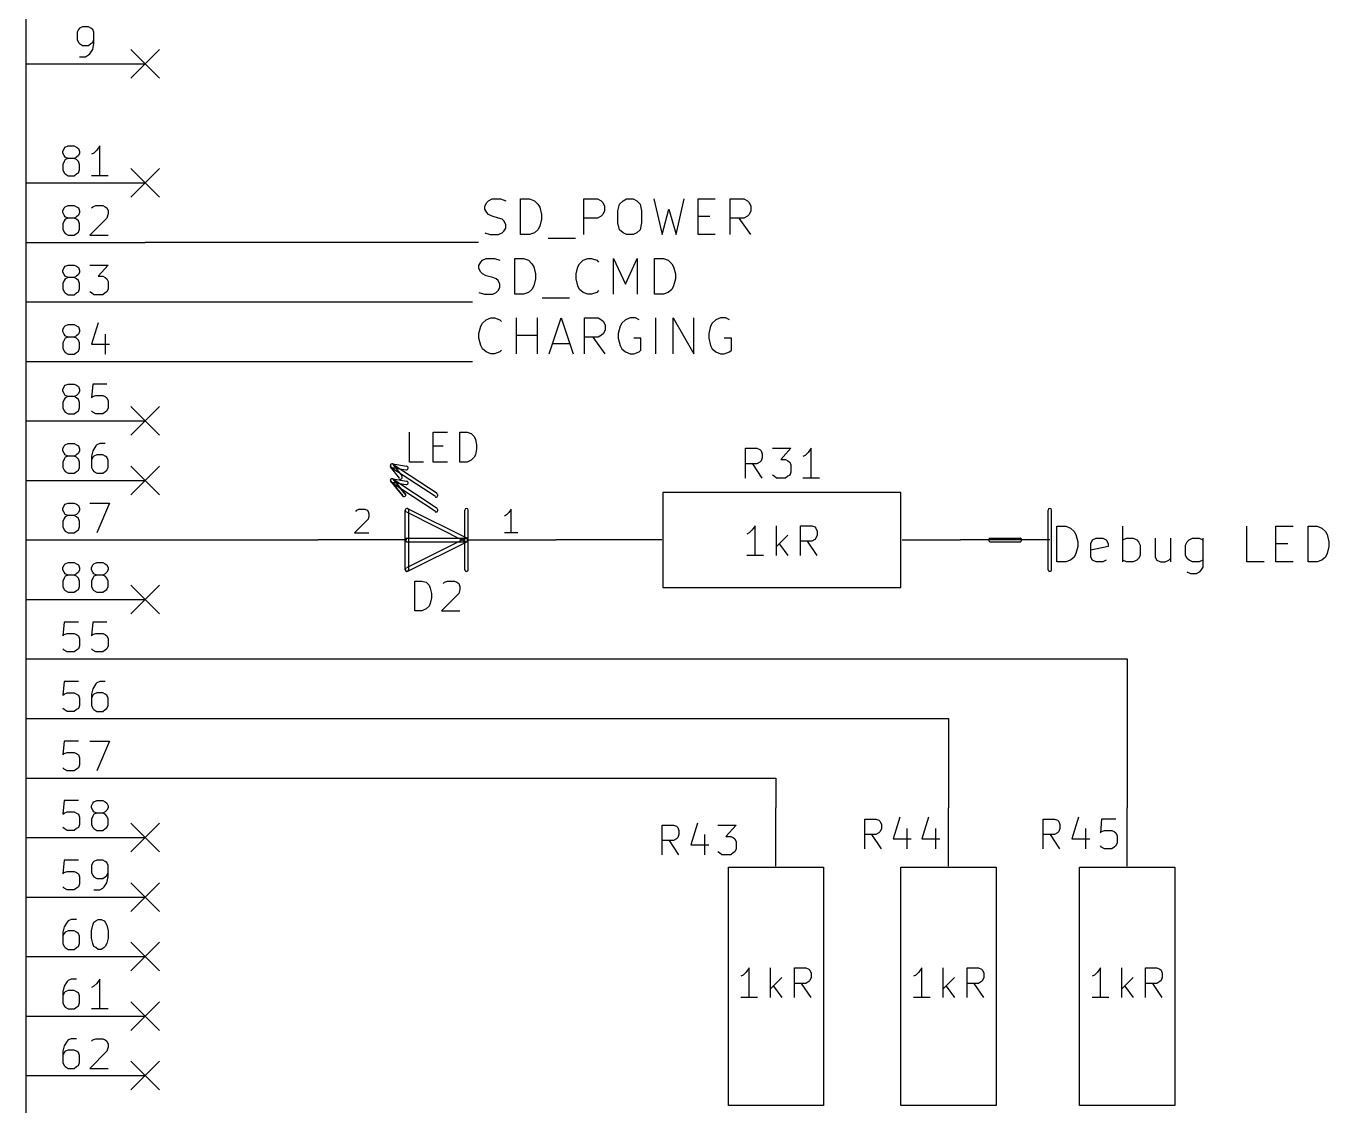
# Model space of a CAD drawing. Extents: x 12 to 829, y -582 to -12.
# Drawn here: x 359.4 to 415, y -163.9 to -117.8 of the extents above; entities that cross this region are included whole.
import ezdxf

# ---------------------------------------------------------------- set-up
doc = ezdxf.new("R2010")
doc.units = 0
doc.header["$MEASUREMENT"] = 0
doc.layers.add('BLACK', color=7, linetype='CONTINUOUS')

msp = doc.modelspace()

# ---------------------------------------------------------------- linework, layer by layer
at = {"layer": 'Black'}
for p, q in [((359.41, -176.53), (359.41, -35.56)), ((361.696, -117.856), (361.645, -117.907)), ((361.823, -117.805), (361.696, -117.856)), ((362.077, -117.805), (361.823, -117.805)), ((362.179, -117.856), (362.077, -117.805)), ((362.255, -117.907), (362.179, -117.856)), ((361.645, -117.907), (361.594, -118.034)), ((361.594, -118.034), (361.594, -118.339)), ((361.594, -118.339), (361.645, -118.466)), ((362.306, -118.034), (362.255, -117.907)), ((362.255, -118.466), (362.306, -118.339)), ((362.306, -118.516), (362.306, -118.034)), ((361.645, -118.466), (361.696, -118.516)), ((361.696, -118.516), (361.823, -118.593)), ((361.823, -118.593), (362.077, -118.593)), ((362.077, -118.593), (362.179, -118.516)), ((362.077, -118.999), (362.128, -118.948)), ((362.128, -118.948), (362.255, -118.77)), ((362.179, -118.516), (362.255, -118.466)), ((362.255, -118.77), (362.306, -118.516)), ((363.88, -118.77), (365.1, -119.99)), ((365.1, -118.77), (363.88, -119.99)), ((359.41, -119.38), (364.49, -119.38)), ((361.696, -119.075), (361.95, -119.075)), ((361.95, -119.075), (362.077, -118.999)), ((360.985, -123.114), (361.036, -122.987)), ((360.985, -123.19), (360.985, -123.114)), ((361.036, -123.292), (360.985, -123.19)), ((361.036, -122.987), (361.086, -122.936)), ((361.086, -123.368), (361.036, -123.292)), ((361.086, -122.936), (361.213, -122.885)), ((361.213, -123.419), (361.086, -123.368)), ((361.213, -123.419), (361.086, -123.469)), ((361.213, -122.885), (361.467, -122.885)), ((361.467, -123.419), (361.213, -123.419)), ((361.467, -122.885), (361.569, -122.936)), ((361.569, -123.368), (361.467, -123.419)), ((361.569, -123.469), (361.467, -123.419)), ((361.569, -122.936), (361.645, -122.987)), ((361.645, -123.292), (361.569, -123.368)), ((361.645, -122.987), (361.696, -123.114)), ((361.696, -123.19), (361.645, -123.292)), ((361.696, -123.114), (361.696, -123.19)), ((362.306, -123.19), (362.204, -123.241)), ((362.433, -123.063), (362.306, -123.19)), ((362.56, -122.885), (362.433, -123.063)), ((362.56, -124.155), (362.56, -122.885)), ((361.036, -123.546), (360.985, -123.673)), ((360.985, -123.673), (360.985, -123.901)), ((360.985, -123.901), (361.036, -124.028)), ((361.086, -123.469), (361.036, -123.546)), ((361.645, -123.546), (361.569, -123.469)), ((361.696, -123.673), (361.645, -123.546)), ((361.645, -124.028), (361.696, -123.901)), ((361.696, -123.901), (361.696, -123.673)), ((363.88, -123.85), (365.1, -125.07)), ((365.1, -123.85), (363.88, -125.07)), ((359.41, -124.46), (364.49, -124.46)), ((361.036, -124.028), (361.086, -124.079)), ((361.086, -124.079), (361.213, -124.155)), ((361.213, -124.155), (361.467, -124.155)), ((361.467, -124.155), (361.569, -124.079)), ((361.569, -124.079), (361.645, -124.028)), ((362.915, -124.155), (362.204, -124.155)), ((360.985, -125.654), (361.036, -125.527)), ((360.985, -125.73), (360.985, -125.654)), ((361.036, -125.527), (361.086, -125.476)), ((361.086, -125.476), (361.213, -125.425)), ((361.213, -125.425), (361.467, -125.425)), ((361.467, -125.425), (361.569, -125.476)), ((361.569, -125.476), (361.645, -125.527)), ((361.645, -125.527), (361.696, -125.654)), ((361.696, -125.654), (361.696, -125.73)), ((362.204, -125.527), (362.255, -125.476)), ((362.255, -125.476), (362.382, -125.425)), ((362.382, -125.425), (362.687, -125.425)), ((362.687, -125.425), (362.788, -125.476)), ((362.788, -125.476), (362.864, -125.527)), ((362.864, -125.527), (362.915, -125.654)), ((362.915, -125.654), (362.915, -125.781)), ((378.993, -125.451), (379.07, -125.298)), ((378.993, -125.578), (378.993, -125.451)), ((379.07, -125.73), (378.993, -125.578)), ((379.07, -125.298), (379.146, -125.222)), ((379.146, -125.222), (379.298, -125.146)), ((379.298, -125.146), (379.654, -125.146)), ((379.654, -125.146), (379.882, -125.222)), ((380.517, -126.67), (380.517, -125.146)), ((380.517, -125.146), (380.898, -125.146)), ((380.898, -125.146), (381.102, -125.222)), ((381.102, -125.222), (381.254, -125.374)), ((381.254, -125.374), (381.33, -125.501)), ((381.33, -125.501), (381.406, -125.806)), ((383.21, -126.67), (383.21, -125.146)), ((383.21, -125.146), (383.794, -125.146)), ((383.794, -125.146), (383.946, -125.222)), ((383.946, -125.222), (384.023, -125.298)), ((384.023, -125.298), (384.099, -125.451)), ((384.099, -125.654), (384.023, -125.806)), ((384.099, -125.451), (384.099, -125.654)), ((384.658, -125.654), (384.734, -125.374)), ((384.658, -126.162), (384.658, -125.654)), ((384.734, -125.374), (384.886, -125.222)), ((384.886, -125.222), (385.039, -125.146)), ((385.039, -125.146), (385.318, -125.146)), ((385.318, -125.146), (385.47, -125.222)), ((385.47, -125.222), (385.623, -125.374)), ((385.623, -125.374), (385.674, -125.654)), ((385.674, -125.654), (385.674, -126.162)), ((386.207, -125.146), (386.563, -126.67)), ((386.563, -126.67), (386.842, -125.578)), ((386.842, -125.578), (387.147, -126.67)), ((387.147, -126.67), (387.502, -125.146)), ((388.087, -126.67), (388.087, -125.146)), ((388.087, -125.146), (388.823, -125.146)), ((389.458, -126.67), (389.458, -125.146)), ((389.458, -125.146), (390.042, -125.146)), ((390.042, -125.146), (390.195, -125.222)), ((390.195, -125.222), (390.271, -125.298)), ((390.271, -125.298), (390.347, -125.451)), ((390.347, -125.654), (390.271, -125.806)), ((390.347, -125.451), (390.347, -125.654)), ((361.036, -125.832), (360.985, -125.73)), ((361.036, -126.086), (360.985, -126.213)), ((360.985, -126.213), (360.985, -126.441)), ((361.086, -125.908), (361.036, -125.832)), ((361.086, -126.009), (361.036, -126.086)), ((361.213, -125.959), (361.086, -125.908)), ((361.213, -125.959), (361.086, -126.009)), ((361.467, -125.959), (361.213, -125.959)), ((361.569, -125.908), (361.467, -125.959)), ((361.569, -126.009), (361.467, -125.959)), ((361.645, -125.832), (361.569, -125.908)), ((361.645, -126.086), (361.569, -126.009)), ((361.696, -125.73), (361.645, -125.832)), ((361.696, -126.213), (361.645, -126.086)), ((361.696, -126.441), (361.696, -126.213)), ((362.864, -125.959), (362.128, -126.695)), ((362.915, -125.781), (362.864, -125.959)), ((379.146, -125.806), (379.07, -125.73)), ((379.298, -125.882), (379.146, -125.806)), ((379.578, -125.959), (379.298, -125.882)), ((379.73, -126.009), (379.578, -125.959)), ((379.806, -126.086), (379.73, -126.009)), ((379.882, -126.238), (379.806, -126.086)), ((381.406, -126.009), (381.33, -126.314)), ((381.406, -125.806), (381.406, -126.009)), ((383.794, -125.959), (383.21, -125.959)), ((383.946, -125.882), (383.794, -125.959)), ((384.023, -125.806), (383.946, -125.882)), ((384.734, -126.467), (384.658, -126.162)), ((385.674, -126.162), (385.623, -126.467)), ((388.087, -125.882), (388.595, -125.882)), ((390.042, -125.959), (389.458, -125.959)), ((390.347, -126.67), (389.839, -125.959)), ((390.195, -125.882), (390.042, -125.959)), ((390.271, -125.806), (390.195, -125.882)), ((360.985, -126.441), (361.036, -126.568)), ((361.036, -126.568), (361.086, -126.619)), ((361.086, -126.619), (361.213, -126.695)), ((361.213, -126.695), (361.467, -126.695)), ((361.467, -126.695), (361.569, -126.619)), ((361.569, -126.619), (361.645, -126.568)), ((361.645, -126.568), (361.696, -126.441)), ((362.128, -126.695), (362.915, -126.695)), ((378.993, -126.594), (379.222, -126.67)), ((379.222, -126.67), (379.578, -126.67)), ((379.578, -126.67), (379.73, -126.594)), ((379.73, -126.594), (379.806, -126.517)), ((379.806, -126.517), (379.882, -126.39)), ((379.882, -126.39), (379.882, -126.238)), ((380.898, -126.67), (380.517, -126.67)), ((381.102, -126.594), (380.898, -126.67)), ((381.254, -126.467), (381.102, -126.594)), ((381.33, -126.314), (381.254, -126.467)), ((384.886, -126.594), (384.734, -126.467)), ((385.039, -126.67), (384.886, -126.594)), ((385.318, -126.67), (385.039, -126.67)), ((385.47, -126.594), (385.318, -126.67)), ((385.623, -126.467), (385.47, -126.594)), ((388.823, -126.67), (388.087, -126.67)), ((359.41, -127), (364.49, -127)), ((378.714, -127), (364.49, -127)), ((381.686, -126.822), (382.854, -126.822)), ((378.739, -127.991), (378.816, -127.838)), ((378.816, -127.838), (378.892, -127.762)), ((378.892, -127.762), (379.044, -127.686)), ((379.044, -127.686), (379.4, -127.686)), ((379.4, -127.686), (379.628, -127.762)), ((380.263, -129.21), (380.263, -127.686)), ((380.263, -127.686), (380.644, -127.686)), ((380.644, -127.686), (380.848, -127.762)), ((380.848, -127.762), (381, -127.914)), ((383.032, -127.914), (383.184, -127.762)), ((383.184, -127.762), (383.388, -127.686)), ((383.388, -127.686), (383.54, -127.686)), ((383.54, -127.686), (383.769, -127.762)), ((383.769, -127.762), (383.845, -127.838)), ((384.48, -129.21), (384.48, -127.686)), ((384.48, -127.686), (384.988, -128.778)), ((384.988, -128.778), (385.496, -127.686)), ((385.496, -127.686), (385.496, -129.21)), ((386.232, -129.21), (386.232, -127.686)), ((386.232, -127.686), (386.613, -127.686)), ((386.613, -127.686), (386.817, -127.762)), ((386.817, -127.762), (386.969, -127.914)), ((360.985, -128.194), (361.036, -128.067)), ((360.985, -128.27), (360.985, -128.194)), ((361.036, -128.372), (360.985, -128.27)), ((361.036, -128.067), (361.086, -128.016)), ((361.086, -128.448), (361.036, -128.372)), ((361.086, -128.016), (361.213, -127.965)), ((361.213, -127.965), (361.467, -127.965)), ((361.467, -127.965), (361.569, -128.016)), ((361.569, -128.016), (361.645, -128.067)), ((361.645, -128.372), (361.569, -128.448)), ((361.645, -128.067), (361.696, -128.194)), ((361.696, -128.27), (361.645, -128.372)), ((361.696, -128.194), (361.696, -128.27)), ((362.128, -127.965), (362.915, -127.965)), ((362.915, -127.965), (362.483, -128.448)), ((378.739, -128.118), (378.739, -127.991)), ((378.816, -128.27), (378.739, -128.118)), ((378.892, -128.346), (378.816, -128.27)), ((379.044, -128.422), (378.892, -128.346)), ((379.324, -128.499), (379.044, -128.422)), ((381, -127.914), (381.076, -128.041)), ((381.076, -128.041), (381.152, -128.346)), ((381.152, -128.346), (381.152, -128.549)), ((382.88, -128.346), (382.956, -128.041)), ((382.88, -128.549), (382.88, -128.346)), ((382.956, -128.041), (383.032, -127.914)), ((386.969, -127.914), (387.045, -128.041)), ((387.045, -128.041), (387.121, -128.346)), ((387.121, -128.346), (387.121, -128.549)), ((361.036, -128.626), (360.985, -128.753)), ((360.985, -128.753), (360.985, -128.981)), ((360.985, -128.981), (361.036, -129.108)), ((361.086, -128.549), (361.036, -128.626)), ((361.213, -128.499), (361.086, -128.448)), ((361.213, -128.499), (361.086, -128.549)), ((361.467, -128.499), (361.213, -128.499)), ((361.569, -128.448), (361.467, -128.499)), ((361.569, -128.549), (361.467, -128.499)), ((361.645, -128.626), (361.569, -128.549)), ((361.696, -128.753), (361.645, -128.626)), ((361.645, -129.108), (361.696, -128.981)), ((361.696, -128.981), (361.696, -128.753)), ((362.483, -128.448), (362.687, -128.448)), ((362.687, -128.448), (362.788, -128.499)), ((362.788, -128.499), (362.864, -128.549)), ((362.864, -128.549), (362.915, -128.676)), ((362.915, -128.981), (362.864, -129.108)), ((362.915, -128.676), (362.915, -128.981)), ((379.476, -128.549), (379.324, -128.499)), ((379.552, -128.626), (379.476, -128.549)), ((379.628, -128.778), (379.552, -128.626)), ((379.552, -129.057), (379.628, -128.93)), ((379.628, -128.93), (379.628, -128.778)), ((381.076, -128.854), (381, -129.007)), ((381.152, -128.549), (381.076, -128.854)), ((382.956, -128.854), (382.88, -128.549)), ((383.032, -129.007), (382.956, -128.854)), ((387.045, -128.854), (386.969, -129.007)), ((387.121, -128.549), (387.045, -128.854)), ((359.41, -129.54), (364.49, -129.54)), ((361.036, -129.108), (361.086, -129.159)), ((361.086, -129.159), (361.213, -129.235)), ((361.213, -129.235), (361.467, -129.235)), ((361.467, -129.235), (361.569, -129.159)), ((361.569, -129.159), (361.645, -129.108)), ((362.204, -129.159), (362.128, -129.108)), ((362.306, -129.235), (362.204, -129.159)), ((362.687, -129.235), (362.306, -129.235)), ((362.788, -129.159), (362.687, -129.235)), ((362.864, -129.108), (362.788, -129.159)), ((364.49, -129.54), (378.46, -129.54)), ((378.739, -129.134), (378.968, -129.21)), ((378.968, -129.21), (379.324, -129.21)), ((379.324, -129.21), (379.476, -129.134)), ((379.476, -129.134), (379.552, -129.057)), ((380.644, -129.21), (380.263, -129.21)), ((380.848, -129.134), (380.644, -129.21)), ((381, -129.007), (380.848, -129.134)), ((381.432, -129.362), (382.6, -129.362)), ((383.184, -129.134), (383.032, -129.007)), ((383.388, -129.21), (383.184, -129.134)), ((383.54, -129.21), (383.388, -129.21)), ((383.769, -129.134), (383.54, -129.21)), ((383.845, -129.057), (383.769, -129.134)), ((386.613, -129.21), (386.232, -129.21)), ((386.817, -129.134), (386.613, -129.21)), ((386.969, -129.007), (386.817, -129.134)), ((360.985, -130.734), (361.036, -130.607)), ((361.036, -130.607), (361.086, -130.556)), ((361.086, -130.556), (361.213, -130.505)), ((361.213, -130.505), (361.467, -130.505)), ((361.467, -130.505), (361.569, -130.556)), ((361.569, -130.556), (361.645, -130.607)), ((361.645, -130.607), (361.696, -130.734)), ((362.483, -130.429), (362.204, -131.343)), ((378.739, -130.886), (378.816, -130.581)), ((378.816, -130.581), (378.892, -130.454)), ((378.892, -130.454), (379.044, -130.302)), ((379.044, -130.302), (379.247, -130.226)), ((379.247, -130.226), (379.4, -130.226)), ((379.4, -130.226), (379.628, -130.302)), ((379.628, -130.302), (379.705, -130.378)), ((380.34, -131.75), (380.34, -130.226)), ((381.229, -131.75), (381.229, -130.226)), ((381.737, -131.75), (382.245, -130.226)), ((382.245, -130.226), (382.753, -131.75)), ((383.235, -131.75), (383.235, -130.226)), ((383.235, -130.226), (383.819, -130.226)), ((383.819, -130.226), (383.972, -130.302)), ((383.972, -130.302), (384.048, -130.378)), ((384.048, -130.378), (384.124, -130.531)), ((384.124, -130.531), (384.124, -130.734)), ((384.759, -130.581), (384.683, -130.886)), ((384.835, -130.454), (384.759, -130.581)), ((384.988, -130.302), (384.835, -130.454)), ((385.191, -130.226), (384.988, -130.302)), ((385.42, -130.226), (385.191, -130.226)), ((385.572, -130.302), (385.42, -130.226)), ((386.283, -131.75), (386.283, -130.226)), ((387.02, -131.75), (387.02, -130.226)), ((387.02, -130.226), (387.909, -131.75)), ((387.909, -131.75), (387.909, -130.226)), ((388.62, -130.581), (388.544, -130.886)), ((388.696, -130.454), (388.62, -130.581)), ((388.849, -130.302), (388.696, -130.454)), ((389.052, -130.226), (388.849, -130.302)), ((389.28, -130.226), (389.052, -130.226)), ((389.433, -130.302), (389.28, -130.226)), ((360.985, -130.81), (360.985, -130.734)), ((361.036, -130.912), (360.985, -130.81)), ((361.036, -131.166), (360.985, -131.293)), ((361.086, -130.988), (361.036, -130.912)), ((361.086, -131.089), (361.036, -131.166)), ((361.213, -131.039), (361.086, -130.988)), ((361.213, -131.039), (361.086, -131.089)), ((361.467, -131.039), (361.213, -131.039)), ((361.569, -130.988), (361.467, -131.039)), ((361.569, -131.089), (361.467, -131.039)), ((361.645, -130.912), (361.569, -130.988)), ((361.645, -131.166), (361.569, -131.089)), ((361.696, -130.81), (361.645, -130.912)), ((361.696, -131.293), (361.645, -131.166)), ((361.696, -130.734), (361.696, -130.81)), ((362.788, -130.912), (362.788, -131.775)), ((378.739, -131.089), (378.739, -130.886)), ((378.816, -131.394), (378.739, -131.089)), ((380.34, -130.962), (381.229, -130.962)), ((383.819, -131.039), (383.235, -131.039)), ((384.124, -131.75), (383.616, -131.039)), ((383.972, -130.962), (383.819, -131.039)), ((384.048, -130.886), (383.972, -130.962)), ((384.124, -130.734), (384.048, -130.886)), ((384.683, -130.886), (384.683, -131.089)), ((384.683, -131.089), (384.759, -131.394)), ((385.648, -131.089), (385.343, -131.089)), ((385.648, -131.597), (385.648, -131.089)), ((388.544, -130.886), (388.544, -131.089)), ((388.544, -131.089), (388.62, -131.394)), ((389.509, -131.089), (389.204, -131.089)), ((389.509, -131.597), (389.509, -131.089)), ((360.985, -131.293), (360.985, -131.521)), ((360.985, -131.521), (361.036, -131.648)), ((361.036, -131.648), (361.086, -131.699)), ((361.086, -131.699), (361.213, -131.775)), ((361.467, -131.775), (361.569, -131.699)), ((361.569, -131.699), (361.645, -131.648)), ((361.645, -131.648), (361.696, -131.521)), ((361.696, -131.521), (361.696, -131.293)), ((362.204, -131.343), (362.966, -131.343)), ((378.892, -131.547), (378.816, -131.394)), ((379.044, -131.674), (378.892, -131.547)), ((379.247, -131.75), (379.044, -131.674)), ((379.4, -131.75), (379.247, -131.75)), ((379.628, -131.674), (379.4, -131.75)), ((379.705, -131.597), (379.628, -131.674)), ((381.864, -131.318), (382.6, -131.318)), ((384.759, -131.394), (384.835, -131.547)), ((384.835, -131.547), (384.988, -131.674)), ((384.988, -131.674), (385.191, -131.75)), ((385.191, -131.75), (385.343, -131.75)), ((385.343, -131.75), (385.572, -131.674)), ((385.572, -131.674), (385.648, -131.597)), ((388.62, -131.394), (388.696, -131.547)), ((388.696, -131.547), (388.849, -131.674)), ((388.849, -131.674), (389.052, -131.75)), ((389.052, -131.75), (389.204, -131.75)), ((389.204, -131.75), (389.433, -131.674)), ((389.433, -131.674), (389.509, -131.597)), ((359.41, -132.08), (364.49, -132.08)), ((361.213, -131.775), (361.467, -131.775)), ((364.49, -132.08), (378.46, -132.08)), ((360.985, -133.274), (361.036, -133.147)), ((360.985, -133.35), (360.985, -133.274)), ((361.036, -133.452), (360.985, -133.35)), ((361.036, -133.147), (361.086, -133.096)), ((361.086, -133.096), (361.213, -133.045)), ((361.213, -133.045), (361.467, -133.045)), ((361.467, -133.045), (361.569, -133.096)), ((361.569, -133.096), (361.645, -133.147)), ((361.645, -133.147), (361.696, -133.274)), ((361.696, -133.35), (361.645, -133.452)), ((361.696, -133.274), (361.696, -133.35)), ((362.255, -133.045), (362.204, -133.629)), ((362.864, -133.045), (362.255, -133.045)), ((361.036, -133.706), (360.985, -133.833)), ((360.985, -133.833), (360.985, -134.061)), ((361.086, -133.528), (361.036, -133.452)), ((361.086, -133.629), (361.036, -133.706)), ((361.213, -133.579), (361.086, -133.528)), ((361.213, -133.579), (361.086, -133.629)), ((361.467, -133.579), (361.213, -133.579)), ((361.569, -133.528), (361.467, -133.579)), ((361.569, -133.629), (361.467, -133.579)), ((361.645, -133.452), (361.569, -133.528)), ((361.645, -133.706), (361.569, -133.629)), ((361.696, -133.833), (361.645, -133.706)), ((361.696, -134.061), (361.696, -133.833)), ((362.204, -133.629), (362.255, -133.579)), ((362.255, -133.579), (362.382, -133.528)), ((362.382, -133.528), (362.687, -133.528)), ((362.687, -133.528), (362.788, -133.579)), ((362.788, -133.579), (362.864, -133.629)), ((362.864, -133.629), (362.915, -133.756)), ((362.915, -133.756), (362.915, -134.061)), ((360.985, -134.061), (361.036, -134.188)), ((361.036, -134.188), (361.086, -134.239)), ((361.086, -134.239), (361.213, -134.315)), ((361.213, -134.315), (361.467, -134.315)), ((361.467, -134.315), (361.569, -134.239)), ((361.569, -134.239), (361.645, -134.188)), ((361.645, -134.188), (361.696, -134.061)), ((362.255, -134.239), (362.204, -134.188)), ((362.382, -134.315), (362.255, -134.239)), ((362.687, -134.315), (362.382, -134.315)), ((362.788, -134.239), (362.687, -134.315)), ((362.864, -134.188), (362.788, -134.239)), ((362.915, -134.061), (362.864, -134.188)), ((363.88, -134.01), (365.1, -135.23)), ((365.1, -134.01), (363.88, -135.23)), ((359.41, -134.62), (364.49, -134.62)), ((375.768, -136.373), (375.768, -135.103)), ((376.784, -136.373), (376.784, -135.103)), ((376.784, -135.103), (377.393, -135.103)), ((377.927, -136.373), (377.927, -135.103)), ((377.927, -135.103), (378.231, -135.103)), ((378.231, -135.103), (378.409, -135.153)), ((361.036, -135.687), (361.086, -135.636)), ((361.086, -135.636), (361.213, -135.585)), ((361.213, -135.585), (361.467, -135.585)), ((361.467, -135.585), (361.569, -135.636)), ((361.569, -135.636), (361.645, -135.687)), ((362.433, -135.636), (362.382, -135.687)), ((362.56, -135.585), (362.433, -135.636)), ((362.788, -135.585), (362.56, -135.585)), ((378.409, -135.153), (378.536, -135.28)), ((378.536, -135.28), (378.587, -135.407)), ((378.587, -135.407), (378.638, -135.636)), ((378.638, -135.636), (378.638, -135.814)), ((360.985, -135.814), (361.036, -135.687)), ((360.985, -135.89), (360.985, -135.814)), ((361.036, -135.992), (360.985, -135.89)), ((361.086, -136.068), (361.036, -135.992)), ((361.086, -136.169), (361.036, -136.246)), ((361.213, -136.119), (361.086, -136.068)), ((361.213, -136.119), (361.086, -136.169)), ((361.467, -136.119), (361.213, -136.119)), ((361.569, -136.068), (361.467, -136.119)), ((361.569, -136.169), (361.467, -136.119)), ((361.645, -135.992), (361.569, -136.068)), ((361.645, -136.246), (361.569, -136.169)), ((361.645, -135.687), (361.696, -135.814)), ((361.696, -135.89), (361.645, -135.992)), ((361.696, -135.814), (361.696, -135.89)), ((362.255, -135.89), (362.204, -136.119)), ((362.204, -136.119), (362.204, -136.601)), ((362.255, -136.169), (362.204, -136.296)), ((362.382, -135.687), (362.255, -135.89)), ((362.306, -136.119), (362.255, -136.169)), ((362.433, -136.068), (362.306, -136.119)), ((362.687, -136.068), (362.433, -136.068)), ((362.788, -136.119), (362.687, -136.068)), ((362.864, -136.169), (362.788, -136.119)), ((362.915, -136.296), (362.864, -136.169)), ((376.784, -135.687), (377.215, -135.687)), ((378.536, -136.169), (378.409, -136.296)), ((378.587, -136.068), (378.536, -136.169)), ((378.638, -135.814), (378.587, -136.068)), ((390.119, -137.058), (390.119, -135.788)), ((390.119, -135.788), (390.601, -135.788)), ((390.601, -135.788), (390.728, -135.839)), ((390.728, -135.839), (390.779, -135.89)), ((390.779, -135.89), (390.83, -136.017)), ((390.83, -136.195), (390.779, -136.322)), ((390.83, -136.017), (390.83, -136.195)), ((391.262, -135.788), (392.049, -135.788)), ((392.049, -135.788), (391.617, -136.271)), ((392.659, -136.093), (392.557, -136.144)), ((392.786, -135.966), (392.659, -136.093)), ((392.913, -135.788), (392.786, -135.966)), ((392.913, -137.058), (392.913, -135.788)), ((361.036, -136.246), (360.985, -136.373)), ((360.985, -136.373), (360.985, -136.601)), ((360.985, -136.601), (361.036, -136.728)), ((361.036, -136.728), (361.086, -136.779)), ((361.569, -136.779), (361.645, -136.728)), ((361.696, -136.373), (361.645, -136.246)), ((361.645, -136.728), (361.696, -136.601)), ((361.696, -136.601), (361.696, -136.373)), ((362.204, -136.601), (362.255, -136.728)), ((362.255, -136.728), (362.306, -136.779)), ((362.788, -136.779), (362.864, -136.728)), ((362.864, -136.728), (362.915, -136.601)), ((362.915, -136.601), (362.915, -136.296)), ((363.88, -136.55), (365.1, -137.77)), ((365.1, -136.55), (363.88, -137.77)), ((374.955, -136.576), (375.336, -137.058)), ((376.885, -137.846), (374.98, -136.601)), ((375.031, -136.601), (375.615, -136.703)), ((375.056, -136.449), (375.641, -136.55)), ((376.961, -137.719), (375.056, -136.474)), ((375.082, -136.5), (375.463, -136.982)), ((376.377, -136.373), (375.768, -136.373)), ((377.393, -136.373), (376.784, -136.373)), ((378.231, -136.373), (377.927, -136.373)), ((378.409, -136.296), (378.231, -136.373)), ((390.601, -136.449), (390.119, -136.449)), ((390.83, -137.058), (390.423, -136.449)), ((390.728, -136.373), (390.601, -136.449)), ((390.779, -136.322), (390.728, -136.373)), ((391.617, -136.271), (391.82, -136.271)), ((391.82, -136.271), (391.922, -136.322)), ((391.922, -136.322), (391.998, -136.373)), ((391.998, -136.373), (392.049, -136.5)), ((392.049, -136.5), (392.049, -136.804)), ((359.41, -137.16), (364.49, -137.16)), ((361.086, -136.779), (361.213, -136.855)), ((361.213, -136.855), (361.467, -136.855)), ((361.467, -136.855), (361.569, -136.779)), ((362.306, -136.779), (362.433, -136.855)), ((362.433, -136.855), (362.687, -136.855)), ((362.687, -136.855), (362.788, -136.779)), ((374.98, -137.185), (375.488, -137.82)), ((375.488, -137.82), (374.98, -137.185)), ((376.885, -138.481), (374.98, -137.236)), ((375.031, -137.236), (375.615, -137.338)), ((375.056, -137.084), (375.641, -137.185)), ((376.961, -138.354), (375.056, -137.109)), ((375.082, -137.109), (375.59, -137.744)), ((375.59, -137.744), (375.082, -137.109)), ((391.338, -136.982), (391.262, -136.931)), ((391.439, -137.058), (391.338, -136.982)), ((391.82, -137.058), (391.439, -137.058)), ((391.922, -136.982), (391.82, -137.058)), ((391.998, -136.931), (391.922, -136.982)), ((392.049, -136.804), (391.998, -136.931)), ((393.268, -137.058), (392.557, -137.058)), ((386.588, -137.668), (386.588, -141.732)), ((396.748, -137.668), (386.588, -137.668)), ((396.748, -141.732), (396.748, -137.668)), ((360.985, -138.354), (361.036, -138.227)), ((360.985, -138.43), (360.985, -138.354)), ((361.036, -138.532), (360.985, -138.43)), ((361.036, -138.227), (361.086, -138.176)), ((361.086, -138.176), (361.213, -138.125)), ((361.213, -138.125), (361.467, -138.125)), ((361.467, -138.125), (361.569, -138.176)), ((361.569, -138.176), (361.645, -138.227)), ((361.645, -138.227), (361.696, -138.354)), ((361.696, -138.43), (361.645, -138.532)), ((361.696, -138.354), (361.696, -138.43)), ((362.128, -138.125), (362.966, -138.125)), ((362.966, -138.125), (362.433, -139.395)), ((373.482, -138.481), (373.532, -138.43)), ((373.532, -138.43), (373.609, -138.379)), ((373.609, -138.379), (373.863, -138.379)), ((373.863, -138.379), (373.964, -138.43)), ((373.964, -138.43), (374.015, -138.481)), ((375.59, -140.97), (375.59, -138.43)), ((375.691, -138.354), (378.231, -139.624)), ((375.742, -140.97), (375.742, -138.43)), ((378.13, -140.97), (378.13, -138.43)), ((378.282, -140.97), (378.282, -138.43)), ((380.111, -138.379), (380.009, -138.532)), ((380.111, -139.395), (380.111, -138.379)), ((403.022, -140.97), (403.022, -138.43)), ((403.174, -140.97), (403.174, -138.43)), ((361.036, -138.786), (360.985, -138.913)), ((360.985, -138.913), (360.985, -139.141)), ((361.086, -138.608), (361.036, -138.532)), ((361.086, -138.709), (361.036, -138.786)), ((361.213, -138.659), (361.086, -138.608)), ((361.213, -138.659), (361.086, -138.709)), ((361.467, -138.659), (361.213, -138.659)), ((361.569, -138.608), (361.467, -138.659)), ((361.569, -138.709), (361.467, -138.659)), ((361.645, -138.532), (361.569, -138.608)), ((361.645, -138.786), (361.569, -138.709)), ((361.696, -138.913), (361.645, -138.786)), ((361.696, -139.141), (361.696, -138.913)), ((374.015, -138.811), (373.431, -139.395)), ((374.015, -138.481), (374.04, -138.582)), ((374.04, -138.684), (374.015, -138.811)), ((374.04, -138.582), (374.04, -138.684)), ((375.641, -138.506), (378.181, -139.776)), ((379.908, -138.633), (379.832, -138.684)), ((380.009, -138.532), (379.908, -138.633)), ((360.985, -139.141), (361.036, -139.268)), ((361.036, -139.268), (361.086, -139.319)), ((361.086, -139.319), (361.213, -139.395)), ((361.213, -139.395), (361.467, -139.395)), ((361.467, -139.395), (361.569, -139.319)), ((361.569, -139.319), (361.645, -139.268)), ((361.645, -139.268), (361.696, -139.141)), ((373.431, -139.395), (374.04, -139.395)), ((380.39, -139.395), (379.832, -139.395)), ((390.271, -139.395), (390.169, -139.446)), ((390.398, -139.268), (390.271, -139.395)), ((390.525, -139.09), (390.398, -139.268)), ((390.525, -140.36), (390.525, -139.09)), ((391.439, -140.36), (391.439, -139.09)), ((391.922, -139.497), (391.439, -139.979)), ((392.455, -140.36), (392.455, -139.09)), ((392.455, -139.09), (392.938, -139.09)), ((392.938, -139.09), (393.065, -139.141)), ((393.065, -139.141), (393.116, -139.192)), ((393.116, -139.192), (393.167, -139.319)), ((393.167, -139.497), (393.116, -139.624)), ((393.167, -139.319), (393.167, -139.497)), ((403.403, -140.64), (403.403, -139.116)), ((403.403, -139.116), (403.784, -139.116)), ((403.784, -139.116), (403.987, -139.192)), ((403.987, -139.192), (404.139, -139.344)), ((404.139, -139.344), (404.216, -139.471)), ((404.216, -139.471), (404.292, -139.776)), ((406.222, -140.64), (406.222, -139.116)), ((411.505, -140.64), (411.505, -139.116)), ((412.75, -140.64), (412.75, -139.116)), ((412.75, -139.116), (413.487, -139.116)), ((414.122, -140.64), (414.122, -139.116)), ((414.122, -139.116), (414.503, -139.116)), ((414.503, -139.116), (414.706, -139.192)), ((414.706, -139.192), (414.858, -139.344)), ((414.858, -139.344), (414.934, -139.471)), ((414.934, -139.471), (415.011, -139.776)), ((359.41, -139.7), (364.49, -139.7)), ((364.49, -139.7), (371.856, -139.7)), ((375.666, -139.7), (371.856, -139.7)), ((378.181, -139.624), (375.641, -140.894)), ((375.666, -139.624), (378.206, -139.624)), ((375.666, -139.776), (378.206, -139.776)), ((378.231, -139.776), (375.691, -141.046)), ((378.206, -139.7), (382.016, -139.7)), ((384.048, -139.7), (382.016, -139.7)), ((386.537, -139.7), (384.048, -139.7)), ((391.566, -139.878), (391.922, -140.36)), ((392.938, -139.751), (392.455, -139.751)), ((393.167, -140.36), (392.76, -139.751)), ((393.065, -139.675), (392.938, -139.751)), ((393.116, -139.624), (393.065, -139.675)), ((396.799, -139.7), (399.288, -139.7)), ((400.558, -139.7), (399.288, -139.7)), ((400.558, -139.624), (401.828, -139.624)), ((403.098, -139.7), (400.558, -139.7)), ((400.558, -139.776), (401.828, -139.776)), ((404.292, -139.979), (404.216, -140.284)), ((404.292, -139.776), (404.292, -139.979)), ((404.851, -139.852), (404.927, -139.7)), ((404.851, -140.437), (404.851, -139.852)), ((405.587, -139.979), (404.851, -140.132)), ((404.927, -139.7), (405.079, -139.624)), ((405.079, -139.624), (405.359, -139.624)), ((405.359, -139.624), (405.511, -139.7)), ((405.511, -139.7), (405.587, -139.852)), ((405.587, -139.852), (405.587, -139.979)), ((406.222, -139.7), (406.375, -139.624)), ((406.375, -139.624), (406.654, -139.624)), ((406.654, -139.624), (406.806, -139.7)), ((406.806, -139.7), (406.883, -139.776)), ((406.883, -139.776), (406.959, -139.929)), ((406.959, -139.929), (406.959, -140.36)), ((407.594, -139.624), (407.594, -140.437)), ((408.254, -139.624), (408.254, -140.64)), ((408.889, -139.929), (408.965, -139.776)), ((408.889, -140.36), (408.889, -139.929)), ((408.965, -139.776), (409.042, -139.7)), ((409.042, -139.7), (409.194, -139.624)), ((409.194, -139.624), (409.473, -139.624)), ((409.473, -139.624), (409.626, -139.7)), ((409.626, -139.624), (409.626, -140.868)), ((412.75, -139.852), (413.258, -139.852)), ((415.011, -139.979), (414.934, -140.284)), ((415.011, -139.776), (415.011, -139.979)), ((361.086, -140.716), (361.213, -140.665)), ((361.213, -140.665), (361.467, -140.665)), ((361.467, -140.665), (361.569, -140.716)), ((362.306, -140.716), (362.433, -140.665)), ((362.433, -140.665), (362.687, -140.665)), ((362.687, -140.665), (362.788, -140.716)), ((390.881, -140.36), (390.169, -140.36)), ((403.784, -140.64), (403.403, -140.64)), ((403.987, -140.564), (403.784, -140.64)), ((404.139, -140.437), (403.987, -140.564)), ((404.216, -140.284), (404.139, -140.437)), ((404.927, -140.564), (404.851, -140.437)), ((405.079, -140.64), (404.927, -140.564)), ((405.359, -140.64), (405.079, -140.64)), ((405.511, -140.564), (405.359, -140.64)), ((406.375, -140.64), (406.222, -140.564)), ((406.654, -140.64), (406.375, -140.64)), ((406.806, -140.564), (406.654, -140.64)), ((406.883, -140.487), (406.806, -140.564)), ((406.959, -140.36), (406.883, -140.487)), ((407.594, -140.437), (407.67, -140.564)), ((407.67, -140.564), (407.822, -140.64)), ((407.822, -140.64), (408.026, -140.64)), ((408.026, -140.64), (408.178, -140.564)), ((408.178, -140.564), (408.254, -140.487)), ((408.965, -140.487), (408.889, -140.36)), ((409.042, -140.564), (408.965, -140.487)), ((409.194, -140.64), (409.042, -140.564)), ((409.473, -140.64), (409.194, -140.64)), ((409.626, -140.564), (409.473, -140.64)), ((412.242, -140.64), (411.505, -140.64)), ((413.487, -140.64), (412.75, -140.64)), ((414.503, -140.64), (414.122, -140.64)), ((414.706, -140.564), (414.503, -140.64)), ((414.858, -140.437), (414.706, -140.564)), ((414.934, -140.284), (414.858, -140.437)), ((360.985, -140.894), (361.036, -140.767)), ((360.985, -140.97), (360.985, -140.894)), ((361.036, -141.072), (360.985, -140.97)), ((361.036, -140.767), (361.086, -140.716)), ((361.086, -141.148), (361.036, -141.072)), ((361.213, -141.199), (361.086, -141.148)), ((361.213, -141.199), (361.086, -141.249)), ((361.467, -141.199), (361.213, -141.199)), ((361.569, -141.148), (361.467, -141.199)), ((361.569, -141.249), (361.467, -141.199)), ((361.569, -140.716), (361.645, -140.767)), ((361.645, -141.072), (361.569, -141.148)), ((361.645, -140.767), (361.696, -140.894)), ((361.696, -140.97), (361.645, -141.072)), ((361.696, -140.894), (361.696, -140.97)), ((362.204, -140.894), (362.255, -140.767)), ((362.204, -140.97), (362.204, -140.894)), ((362.255, -141.072), (362.204, -140.97)), ((362.255, -140.767), (362.306, -140.716)), ((362.306, -141.148), (362.255, -141.072)), ((362.433, -141.199), (362.306, -141.148)), ((362.433, -141.199), (362.306, -141.249)), ((362.687, -141.199), (362.433, -141.199)), ((362.788, -141.148), (362.687, -141.199)), ((362.788, -141.249), (362.687, -141.199)), ((362.788, -140.716), (362.864, -140.767)), ((362.864, -141.072), (362.788, -141.148)), ((362.864, -140.767), (362.915, -140.894)), ((362.915, -140.97), (362.864, -141.072)), ((362.915, -140.894), (362.915, -140.97)), ((409.118, -141.148), (408.965, -141.072)), ((409.346, -141.148), (409.118, -141.148)), ((409.473, -141.072), (409.346, -141.148)), ((409.55, -140.995), (409.473, -141.072)), ((409.626, -140.868), (409.55, -140.995)), ((361.036, -141.326), (360.985, -141.453)), ((360.985, -141.453), (360.985, -141.681)), ((360.985, -141.681), (361.036, -141.808)), ((361.086, -141.249), (361.036, -141.326)), ((361.645, -141.326), (361.569, -141.249)), ((361.696, -141.453), (361.645, -141.326)), ((361.645, -141.808), (361.696, -141.681)), ((361.696, -141.681), (361.696, -141.453)), ((362.255, -141.326), (362.204, -141.453)), ((362.204, -141.453), (362.204, -141.681)), ((362.204, -141.681), (362.255, -141.808)), ((362.306, -141.249), (362.255, -141.326)), ((362.864, -141.326), (362.788, -141.249)), ((362.915, -141.453), (362.864, -141.326)), ((362.864, -141.808), (362.915, -141.681)), ((362.915, -141.681), (362.915, -141.453)), ((363.88, -141.63), (365.1, -142.85)), ((365.1, -141.63), (363.88, -142.85)), ((375.996, -142.723), (375.996, -141.453)), ((375.996, -141.453), (376.301, -141.453)), ((376.301, -141.453), (376.479, -141.503)), ((376.479, -141.503), (376.606, -141.63)), ((376.606, -141.63), (376.657, -141.757)), ((376.657, -141.757), (376.707, -141.986)), ((377.215, -141.554), (377.266, -141.503)), ((377.266, -141.503), (377.393, -141.453)), ((377.393, -141.453), (377.698, -141.453)), ((377.698, -141.453), (377.8, -141.503)), ((377.8, -141.503), (377.876, -141.554)), ((377.876, -141.554), (377.927, -141.681)), ((377.927, -141.681), (377.927, -141.808)), ((386.588, -141.732), (396.748, -141.732)), ((359.41, -142.24), (364.49, -142.24)), ((361.036, -141.808), (361.086, -141.859)), ((361.086, -141.859), (361.213, -141.935)), ((361.213, -141.935), (361.467, -141.935)), ((361.467, -141.935), (361.569, -141.859)), ((361.569, -141.859), (361.645, -141.808)), ((362.255, -141.808), (362.306, -141.859)), ((362.306, -141.859), (362.433, -141.935)), ((362.433, -141.935), (362.687, -141.935)), ((362.687, -141.935), (362.788, -141.859)), ((362.788, -141.859), (362.864, -141.808)), ((376.707, -142.164), (376.657, -142.418)), ((376.707, -141.986), (376.707, -142.164)), ((377.876, -141.986), (377.139, -142.723)), ((377.927, -141.808), (377.876, -141.986)), ((376.301, -142.723), (375.996, -142.723)), ((376.479, -142.646), (376.301, -142.723)), ((376.606, -142.519), (376.479, -142.646)), ((376.657, -142.418), (376.606, -142.519)), ((377.139, -142.723), (377.927, -142.723)), ((361.036, -143.205), (360.985, -143.789)), ((361.645, -143.205), (361.036, -143.205)), ((362.255, -143.205), (362.204, -143.789)), ((362.864, -143.205), (362.255, -143.205)), ((360.985, -143.789), (361.036, -143.739)), ((361.036, -143.739), (361.163, -143.688)), ((361.163, -143.688), (361.467, -143.688)), ((361.467, -143.688), (361.569, -143.739)), ((361.569, -143.739), (361.645, -143.789)), ((361.645, -143.789), (361.696, -143.916)), ((361.696, -143.916), (361.696, -144.221)), ((362.204, -143.789), (362.255, -143.739)), ((362.255, -143.739), (362.382, -143.688)), ((362.382, -143.688), (362.687, -143.688)), ((362.687, -143.688), (362.788, -143.739)), ((362.788, -143.739), (362.864, -143.789)), ((362.864, -143.789), (362.915, -143.916)), ((362.915, -143.916), (362.915, -144.221)), ((361.036, -144.399), (360.985, -144.348)), ((361.163, -144.475), (361.036, -144.399)), ((361.467, -144.475), (361.163, -144.475)), ((361.569, -144.399), (361.467, -144.475)), ((361.645, -144.348), (361.569, -144.399)), ((361.696, -144.221), (361.645, -144.348)), ((362.255, -144.399), (362.204, -144.348)), ((362.382, -144.475), (362.255, -144.399)), ((362.687, -144.475), (362.382, -144.475)), ((362.788, -144.399), (362.687, -144.475)), ((362.864, -144.348), (362.788, -144.399)), ((362.915, -144.221), (362.864, -144.348)), ((359.41, -144.78), (364.49, -144.78)), ((364.49, -144.78), (406.4, -144.78)), ((406.4, -144.78), (406.4, -151.13)), ((361.036, -145.745), (360.985, -146.329)), ((361.645, -145.745), (361.036, -145.745)), ((361.036, -146.279), (361.163, -146.228)), ((361.163, -146.228), (361.467, -146.228)), ((361.467, -146.228), (361.569, -146.279)), ((362.255, -146.05), (362.204, -146.279)), ((362.382, -145.847), (362.255, -146.05)), ((362.433, -146.228), (362.306, -146.279)), ((362.433, -145.796), (362.382, -145.847)), ((362.56, -145.745), (362.433, -145.796)), ((362.687, -146.228), (362.433, -146.228)), ((362.788, -145.745), (362.56, -145.745)), ((362.788, -146.279), (362.687, -146.228)), ((360.985, -146.329), (361.036, -146.279)), ((361.569, -146.279), (361.645, -146.329)), ((361.645, -146.329), (361.696, -146.456)), ((361.696, -146.761), (361.645, -146.888)), ((361.696, -146.456), (361.696, -146.761)), ((362.204, -146.279), (362.204, -146.761)), ((362.255, -146.329), (362.204, -146.456)), ((362.204, -146.761), (362.255, -146.888)), ((362.306, -146.279), (362.255, -146.329)), ((362.864, -146.329), (362.788, -146.279)), ((362.915, -146.456), (362.864, -146.329)), ((362.864, -146.888), (362.915, -146.761)), ((362.915, -146.761), (362.915, -146.456)), ((359.41, -147.32), (364.49, -147.32)), ((361.036, -146.939), (360.985, -146.888)), ((361.163, -147.015), (361.036, -146.939)), ((361.467, -147.015), (361.163, -147.015)), ((361.569, -146.939), (361.467, -147.015)), ((361.645, -146.888), (361.569, -146.939)), ((362.255, -146.888), (362.306, -146.939)), ((362.306, -146.939), (362.433, -147.015)), ((362.433, -147.015), (362.687, -147.015)), ((362.687, -147.015), (362.788, -146.939)), ((362.788, -146.939), (362.864, -146.888)), ((364.49, -147.32), (398.78, -147.32)), ((398.78, -147.32), (398.78, -151.13)), ((361.036, -148.285), (360.985, -148.869)), ((361.645, -148.285), (361.036, -148.285)), ((362.128, -148.285), (362.966, -148.285)), ((362.966, -148.285), (362.433, -149.555)), ((360.985, -148.869), (361.036, -148.819)), ((361.036, -148.819), (361.163, -148.768)), ((361.163, -148.768), (361.467, -148.768)), ((361.467, -148.768), (361.569, -148.819)), ((361.569, -148.819), (361.645, -148.869)), ((361.645, -148.869), (361.696, -148.996)), ((361.696, -148.996), (361.696, -149.301)), ((361.036, -149.479), (360.985, -149.428)), ((361.163, -149.555), (361.036, -149.479)), ((361.467, -149.555), (361.163, -149.555)), ((361.569, -149.479), (361.467, -149.555)), ((361.645, -149.428), (361.569, -149.479)), ((361.696, -149.301), (361.645, -149.428)), ((359.41, -149.86), (364.49, -149.86)), ((364.49, -149.86), (391.414, -149.86)), ((391.414, -149.86), (391.414, -151.13)), ((361.036, -150.825), (360.985, -151.409)), ((361.645, -150.825), (361.036, -150.825)), ((362.204, -151.054), (362.255, -150.927)), ((362.204, -151.13), (362.204, -151.054)), ((362.255, -151.232), (362.204, -151.13)), ((362.255, -150.927), (362.306, -150.876)), ((362.306, -151.308), (362.255, -151.232)), ((362.306, -150.876), (362.433, -150.825)), ((362.433, -150.825), (362.687, -150.825)), ((362.687, -150.825), (362.788, -150.876)), ((362.788, -150.876), (362.864, -150.927)), ((362.864, -151.232), (362.788, -151.308)), ((362.864, -150.927), (362.915, -151.054)), ((362.915, -151.13), (362.864, -151.232)), ((362.915, -151.054), (362.915, -151.13)), ((391.414, -153.619), (391.414, -151.13)), ((398.78, -153.619), (398.78, -151.13)), ((406.4, -153.619), (406.4, -151.13)), ((360.985, -151.409), (361.036, -151.359)), ((361.036, -151.359), (361.163, -151.308)), ((361.163, -151.308), (361.467, -151.308)), ((361.467, -151.308), (361.569, -151.359)), ((361.569, -151.359), (361.645, -151.409)), ((361.645, -151.409), (361.696, -151.536)), ((361.696, -151.536), (361.696, -151.841)), ((362.255, -151.486), (362.204, -151.613)), ((362.204, -151.613), (362.204, -151.841)), ((362.306, -151.409), (362.255, -151.486)), ((362.433, -151.359), (362.306, -151.308)), ((362.433, -151.359), (362.306, -151.409)), ((362.687, -151.359), (362.433, -151.359)), ((362.788, -151.308), (362.687, -151.359)), ((362.788, -151.409), (362.687, -151.359)), ((362.864, -151.486), (362.788, -151.409)), ((362.915, -151.613), (362.864, -151.486)), ((362.915, -151.841), (362.915, -151.613)), ((363.88, -151.79), (365.1, -153.01)), ((365.1, -151.79), (363.88, -153.01)), ((388.061, -151.79), (387.782, -152.705)), ((395.199, -152.883), (395.199, -151.613)), ((395.199, -151.613), (395.681, -151.613)), ((395.681, -151.613), (395.808, -151.663)), ((395.808, -151.663), (395.859, -151.714)), ((395.859, -151.714), (395.91, -151.841)), ((396.697, -151.536), (396.418, -152.451)), ((397.916, -151.536), (397.637, -152.451)), ((402.819, -152.883), (402.819, -151.613)), ((402.819, -151.613), (403.301, -151.613)), ((403.301, -151.613), (403.428, -151.663)), ((403.428, -151.663), (403.479, -151.714)), ((403.479, -151.714), (403.53, -151.841)), ((404.317, -151.536), (404.038, -152.451)), ((405.308, -151.613), (405.257, -152.197)), ((405.917, -151.613), (405.308, -151.613)), ((361.036, -152.019), (360.985, -151.968)), ((361.163, -152.095), (361.036, -152.019)), ((361.467, -152.095), (361.163, -152.095)), ((361.569, -152.019), (361.467, -152.095)), ((361.645, -151.968), (361.569, -152.019)), ((361.696, -151.841), (361.645, -151.968)), ((362.204, -151.841), (362.255, -151.968)), ((362.255, -151.968), (362.306, -152.019)), ((362.306, -152.019), (362.433, -152.095)), ((362.433, -152.095), (362.687, -152.095)), ((362.687, -152.095), (362.788, -152.019)), ((362.788, -152.019), (362.864, -151.968)), ((362.864, -151.968), (362.915, -151.841)), ((386.563, -153.137), (386.563, -151.867)), ((386.563, -151.867), (387.045, -151.867)), ((387.045, -151.867), (387.172, -151.917)), ((387.172, -151.917), (387.223, -151.968)), ((387.223, -151.968), (387.274, -152.095)), ((387.274, -152.273), (387.223, -152.4)), ((387.274, -152.095), (387.274, -152.273)), ((388.366, -152.273), (388.366, -153.137)), ((388.925, -151.867), (389.712, -151.867)), ((389.712, -151.867), (389.28, -152.349)), ((395.681, -152.273), (395.199, -152.273)), ((395.91, -152.883), (395.503, -152.273)), ((395.808, -152.197), (395.681, -152.273)), ((395.859, -152.146), (395.808, -152.197)), ((395.91, -152.019), (395.859, -152.146)), ((395.91, -151.841), (395.91, -152.019)), ((397.002, -152.019), (397.002, -152.883)), ((398.221, -152.019), (398.221, -152.883)), ((403.301, -152.273), (402.819, -152.273)), ((403.53, -152.883), (403.123, -152.273)), ((403.428, -152.197), (403.301, -152.273)), ((403.479, -152.146), (403.428, -152.197)), ((403.53, -152.019), (403.479, -152.146)), ((403.53, -151.841), (403.53, -152.019)), ((404.622, -152.019), (404.622, -152.883)), ((405.257, -152.197), (405.308, -152.146)), ((405.308, -152.146), (405.435, -152.095)), ((405.435, -152.095), (405.74, -152.095)), ((405.74, -152.095), (405.841, -152.146)), ((405.841, -152.146), (405.917, -152.197)), ((405.917, -152.197), (405.968, -152.324)), ((405.968, -152.324), (405.968, -152.629)), ((359.41, -152.4), (364.49, -152.4)), ((387.045, -152.527), (386.563, -152.527)), ((387.274, -153.137), (386.867, -152.527)), ((387.172, -152.451), (387.045, -152.527)), ((387.223, -152.4), (387.172, -152.451)), ((387.782, -152.705), (388.544, -152.705)), ((389.28, -152.349), (389.484, -152.349)), ((389.484, -152.349), (389.585, -152.4)), ((389.585, -152.4), (389.661, -152.451)), ((389.661, -152.451), (389.712, -152.578)), ((389.712, -152.883), (389.661, -153.01)), ((389.712, -152.578), (389.712, -152.883)), ((396.418, -152.451), (397.18, -152.451)), ((397.637, -152.451), (398.399, -152.451)), ((404.038, -152.451), (404.8, -152.451)), ((405.308, -152.806), (405.257, -152.756)), ((405.435, -152.883), (405.308, -152.806)), ((405.74, -152.883), (405.435, -152.883)), ((405.841, -152.806), (405.74, -152.883)), ((405.917, -152.756), (405.841, -152.806)), ((405.968, -152.629), (405.917, -152.756)), ((361.036, -153.365), (360.985, -153.949)), ((361.645, -153.365), (361.036, -153.365)), ((362.306, -153.416), (362.255, -153.467)), ((362.433, -153.365), (362.306, -153.416)), ((362.687, -153.365), (362.433, -153.365)), ((362.788, -153.416), (362.687, -153.365)), ((362.864, -153.467), (362.788, -153.416)), ((389.001, -153.06), (388.925, -153.01)), ((389.103, -153.137), (389.001, -153.06)), ((389.484, -153.137), (389.103, -153.137)), ((389.585, -153.06), (389.484, -153.137)), ((389.661, -153.01), (389.585, -153.06)), ((360.985, -153.949), (361.036, -153.899)), ((361.036, -153.899), (361.163, -153.848)), ((361.163, -153.848), (361.467, -153.848)), ((361.467, -153.848), (361.569, -153.899)), ((361.569, -153.899), (361.645, -153.949)), ((361.645, -153.949), (361.696, -154.076)), ((362.255, -153.467), (362.204, -153.594)), ((362.204, -153.594), (362.204, -153.899)), ((362.204, -153.899), (362.255, -154.026)), ((362.915, -153.594), (362.864, -153.467)), ((362.864, -154.026), (362.915, -153.899)), ((362.915, -154.076), (362.915, -153.594)), ((389.382, -163.83), (389.382, -153.67)), ((389.382, -153.67), (393.446, -153.67)), ((393.446, -153.67), (393.446, -163.83)), ((396.748, -163.83), (396.748, -153.67)), ((396.748, -153.67), (400.812, -153.67)), ((400.812, -153.67), (400.812, -163.83)), ((404.368, -163.83), (404.368, -153.67)), ((404.368, -153.67), (408.432, -153.67)), ((408.432, -153.67), (408.432, -163.83)), ((361.036, -154.559), (360.985, -154.508)), ((361.163, -154.635), (361.036, -154.559)), ((361.569, -154.559), (361.467, -154.635)), ((361.645, -154.508), (361.569, -154.559)), ((361.696, -154.381), (361.645, -154.508)), ((361.696, -154.076), (361.696, -154.381)), ((362.255, -154.026), (362.306, -154.076)), ((362.306, -154.076), (362.433, -154.153)), ((362.433, -154.153), (362.687, -154.153)), ((362.56, -154.635), (362.687, -154.559)), ((362.687, -154.153), (362.788, -154.076)), ((362.687, -154.559), (362.737, -154.508)), ((362.737, -154.508), (362.864, -154.33)), ((362.788, -154.076), (362.864, -154.026)), ((362.864, -154.33), (362.915, -154.076)), ((363.88, -154.33), (365.1, -155.55)), ((365.1, -154.33), (363.88, -155.55)), ((359.41, -154.94), (364.49, -154.94)), ((361.467, -154.635), (361.163, -154.635)), ((362.306, -154.635), (362.56, -154.635)), ((361.036, -156.21), (360.985, -156.439)), ((361.163, -156.007), (361.036, -156.21)), ((361.213, -155.956), (361.163, -156.007)), ((361.34, -155.905), (361.213, -155.956)), ((361.569, -155.905), (361.34, -155.905)), ((362.204, -156.388), (362.255, -156.134)), ((362.255, -156.134), (362.306, -156.007)), ((362.306, -156.007), (362.382, -155.956)), ((362.382, -155.956), (362.483, -155.905)), ((362.483, -155.905), (362.61, -155.905)), ((362.61, -155.905), (362.737, -155.956)), ((362.737, -155.956), (362.788, -156.007)), ((362.788, -156.007), (362.864, -156.134)), ((362.864, -156.134), (362.915, -156.388)), ((360.985, -156.439), (360.985, -156.921)), ((361.036, -156.489), (360.985, -156.616)), ((361.086, -156.439), (361.036, -156.489)), ((361.213, -156.388), (361.086, -156.439)), ((361.467, -156.388), (361.213, -156.388)), ((361.569, -156.439), (361.467, -156.388)), ((361.645, -156.489), (361.569, -156.439)), ((361.696, -156.616), (361.645, -156.489)), ((361.696, -156.921), (361.696, -156.616)), ((362.204, -156.693), (362.204, -156.388)), ((362.255, -156.921), (362.204, -156.693)), ((362.915, -156.693), (362.864, -156.921)), ((362.915, -156.388), (362.915, -156.693)), ((360.985, -156.921), (361.036, -157.048)), ((361.036, -157.048), (361.086, -157.099)), ((361.086, -157.099), (361.213, -157.175)), ((361.213, -157.175), (361.467, -157.175)), ((361.467, -157.175), (361.569, -157.099)), ((361.569, -157.099), (361.645, -157.048)), ((361.645, -157.048), (361.696, -156.921)), ((362.306, -157.048), (362.255, -156.921)), ((362.382, -157.099), (362.306, -157.048)), ((362.483, -157.175), (362.382, -157.099)), ((362.61, -157.175), (362.483, -157.175)), ((362.737, -157.099), (362.61, -157.175)), ((362.788, -157.048), (362.737, -157.099)), ((362.864, -156.921), (362.788, -157.048)), ((363.88, -156.87), (365.1, -158.09)), ((365.1, -156.87), (363.88, -158.09)), ((359.41, -157.48), (364.49, -157.48)), ((361.34, -158.445), (361.213, -158.496)), ((361.569, -158.445), (361.34, -158.445)), ((362.56, -158.445), (362.433, -158.623)), ((362.56, -159.715), (362.56, -158.445)), ((390.017, -158.267), (389.915, -158.318)), ((390.144, -158.14), (390.017, -158.267)), ((390.271, -157.963), (390.144, -158.14)), ((390.271, -159.233), (390.271, -157.963)), ((391.185, -159.233), (391.185, -157.963)), ((391.668, -158.369), (391.185, -158.852)), ((392.201, -159.233), (392.201, -157.963)), ((392.201, -157.963), (392.684, -157.963)), ((392.684, -157.963), (392.811, -158.013)), ((392.811, -158.013), (392.862, -158.064)), ((392.862, -158.064), (392.913, -158.191)), ((392.913, -158.369), (392.862, -158.496)), ((392.913, -158.191), (392.913, -158.369)), ((397.383, -158.267), (397.281, -158.318)), ((397.51, -158.14), (397.383, -158.267)), ((397.637, -157.963), (397.51, -158.14)), ((397.637, -159.233), (397.637, -157.963)), ((398.551, -159.233), (398.551, -157.963)), ((399.034, -158.369), (398.551, -158.852)), ((399.567, -159.233), (399.567, -157.963)), ((399.567, -157.963), (400.05, -157.963)), ((400.05, -157.963), (400.177, -158.013)), ((400.177, -158.013), (400.228, -158.064)), ((400.228, -158.064), (400.279, -158.191)), ((400.279, -158.369), (400.228, -158.496)), ((400.279, -158.191), (400.279, -158.369)), ((405.003, -158.267), (404.901, -158.318)), ((405.13, -158.14), (405.003, -158.267)), ((405.257, -157.963), (405.13, -158.14)), ((405.257, -159.233), (405.257, -157.963)), ((406.171, -159.233), (406.171, -157.963)), ((406.654, -158.369), (406.171, -158.852)), ((407.187, -159.233), (407.187, -157.963)), ((407.187, -157.963), (407.67, -157.963)), ((407.67, -157.963), (407.797, -158.013)), ((407.797, -158.013), (407.848, -158.064)), ((407.848, -158.064), (407.899, -158.191)), ((407.899, -158.369), (407.848, -158.496)), ((407.899, -158.191), (407.899, -158.369)), ((361.036, -158.75), (360.985, -158.979)), ((360.985, -158.979), (360.985, -159.461)), ((361.163, -158.547), (361.036, -158.75)), ((361.086, -158.979), (361.036, -159.029)), ((361.213, -158.928), (361.086, -158.979)), ((361.213, -158.496), (361.163, -158.547)), ((361.467, -158.928), (361.213, -158.928)), ((361.569, -158.979), (361.467, -158.928)), ((361.645, -159.029), (361.569, -158.979)), ((362.306, -158.75), (362.204, -158.801)), ((362.433, -158.623), (362.306, -158.75)), ((391.312, -158.75), (391.668, -159.233)), ((392.684, -158.623), (392.201, -158.623)), ((392.913, -159.233), (392.506, -158.623)), ((392.811, -158.547), (392.684, -158.623)), ((392.862, -158.496), (392.811, -158.547)), ((398.678, -158.75), (399.034, -159.233)), ((400.05, -158.623), (399.567, -158.623)), ((400.279, -159.233), (399.872, -158.623)), ((400.177, -158.547), (400.05, -158.623)), ((400.228, -158.496), (400.177, -158.547)), ((406.298, -158.75), (406.654, -159.233)), ((407.67, -158.623), (407.187, -158.623)), ((407.899, -159.233), (407.492, -158.623)), ((407.797, -158.547), (407.67, -158.623)), ((407.848, -158.496), (407.797, -158.547)), ((361.036, -159.029), (360.985, -159.156)), ((360.985, -159.461), (361.036, -159.588)), ((361.696, -159.156), (361.645, -159.029)), ((361.645, -159.588), (361.696, -159.461)), ((361.696, -159.461), (361.696, -159.156)), ((363.88, -159.41), (365.1, -160.63)), ((365.1, -159.41), (363.88, -160.63)), ((390.627, -159.233), (389.915, -159.233)), ((397.993, -159.233), (397.281, -159.233)), ((405.613, -159.233), (404.901, -159.233)), ((359.41, -160.02), (364.49, -160.02)), ((361.036, -159.588), (361.086, -159.639)), ((361.086, -159.639), (361.213, -159.715)), ((361.213, -159.715), (361.467, -159.715)), ((361.467, -159.715), (361.569, -159.639)), ((361.569, -159.639), (361.645, -159.588)), ((362.915, -159.715), (362.204, -159.715)), ((361.163, -161.087), (361.036, -161.29)), ((361.213, -161.036), (361.163, -161.087)), ((361.34, -160.985), (361.213, -161.036)), ((361.569, -160.985), (361.34, -160.985)), ((362.204, -161.087), (362.255, -161.036)), ((362.255, -161.036), (362.382, -160.985)), ((362.382, -160.985), (362.687, -160.985)), ((362.687, -160.985), (362.788, -161.036)), ((362.788, -161.036), (362.864, -161.087)), ((362.864, -161.087), (362.915, -161.214)), ((362.915, -161.214), (362.915, -161.341)), ((361.036, -161.29), (360.985, -161.519)), ((360.985, -161.519), (360.985, -162.001)), ((361.036, -161.569), (360.985, -161.696)), ((361.086, -161.519), (361.036, -161.569)), ((361.213, -161.468), (361.086, -161.519)), ((361.467, -161.468), (361.213, -161.468)), ((361.569, -161.519), (361.467, -161.468)), ((361.645, -161.569), (361.569, -161.519)), ((361.696, -161.696), (361.645, -161.569)), ((361.696, -162.001), (361.696, -161.696)), ((362.864, -161.519), (362.128, -162.255)), ((362.915, -161.341), (362.864, -161.519)), ((360.985, -162.001), (361.036, -162.128)), ((361.036, -162.128), (361.086, -162.179)), ((361.086, -162.179), (361.213, -162.255)), ((361.213, -162.255), (361.467, -162.255)), ((361.467, -162.255), (361.569, -162.179)), ((361.569, -162.179), (361.645, -162.128)), ((361.645, -162.128), (361.696, -162.001)), ((362.128, -162.255), (362.915, -162.255)), ((363.88, -161.95), (365.1, -163.17)), ((365.1, -161.95), (363.88, -163.17)), ((359.41, -162.56), (364.49, -162.56)), ((393.446, -163.83), (389.382, -163.83)), ((400.812, -163.83), (396.748, -163.83)), ((408.432, -163.83), (404.368, -163.83))]:
    msp.add_line(p, q, dxfattribs=at)
for centre, start, end in [((375.031, -136.525), 416.31, 596.31), ((375.031, -136.525), 78.6901, 258.69), ((375.031, -136.525), 36.8699, 216.87), ((375.641, -136.627), 258.69, 438.69), ((375.031, -137.16), 416.31, 596.31), ((375.031, -137.16), 38.6598, 218.66), ((375.031, -137.16), 398.66, 578.66), ((375.031, -137.16), 78.6901, 258.69), ((375.387, -137.033), 216.87, 396.87), ((375.641, -137.262), 258.69, 438.69), ((375.539, -137.77), 218.66, 398.66), ((375.539, -137.77), 218.66, 398.66), ((376.911, -137.795), 236.31, 416.31), ((375.666, -138.43), 360, 540), ((375.666, -138.43), 63.4349, 243.435), ((376.911, -138.43), 236.31, 416.31), ((378.206, -138.43), 360, 540), ((403.098, -138.43), 360, 540), ((375.666, -139.7), 90, 270), ((378.206, -139.7), 296.565, 476.565), ((378.206, -139.7), 243.435, 423.435), ((378.206, -139.7), 270, 450), ((400.558, -139.7), 90, 270), ((401.828, -139.7), 270, 450), ((375.666, -140.97), 476.565, 656.565), ((375.666, -140.97), 180, 360), ((378.206, -140.97), 180, 360), ((403.098, -140.97), 180, 360)]:
    msp.add_arc(centre, 0.0762, start, end, dxfattribs=at)

doc.saveas('drawing.dxf')
